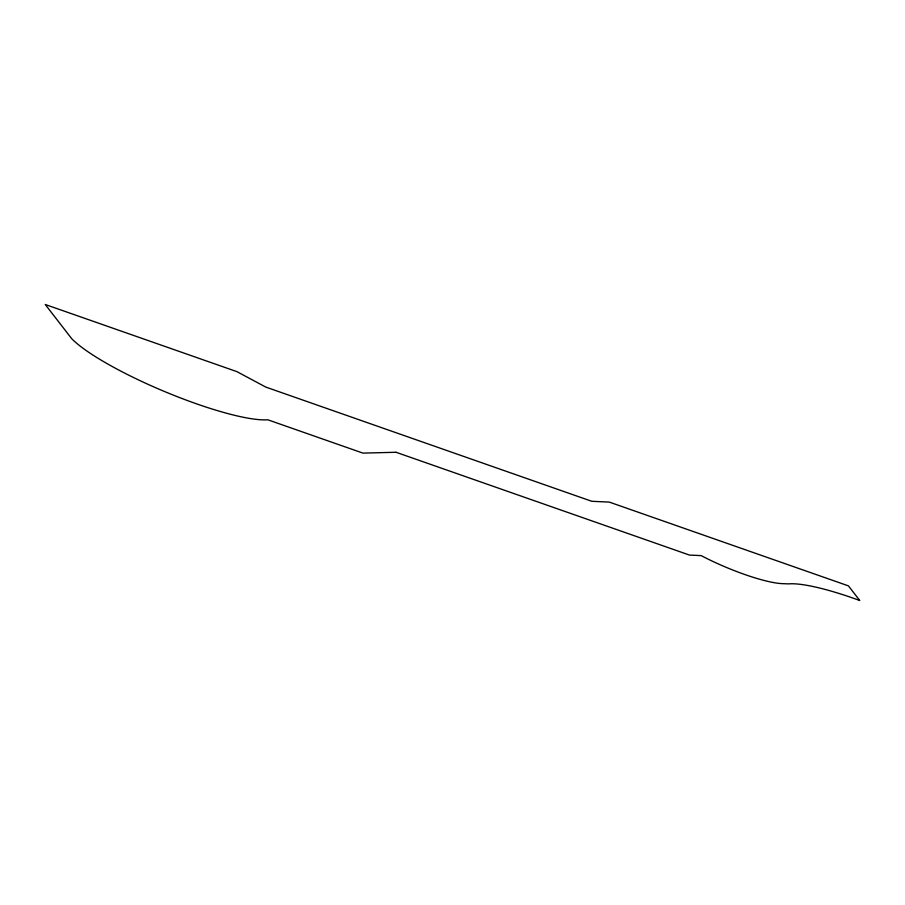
<?xml version="1.0" encoding="UTF-8"?>
<svg xmlns="http://www.w3.org/2000/svg" width="905" height="905" viewBox="0 0 905 905"><rect width="100%" height="100%" fill="white"/><g stroke="black" fill="none" stroke-linecap="round" stroke-linejoin="round"><path stroke-width="1.36" d="M396.039 452.274L362.916 453.111L267.79 419.784A114.279 21.222 22.8 0 1 166.565 392.363A114.279 21.222 22.8 0 1 71.676 338.64L45.25 304.499L236.94 371.65L265.776 387.08L591.791 501.291L609.291 502.094L848.426 585.874L859.75 600.501A103.815 19.277 22.8 0 0 788.583 583.883L782.192 583.635A65.103 12.082 22.8 0 1 701.171 555.613L689.508 555.082L396.039 452.274"/></g></svg>
